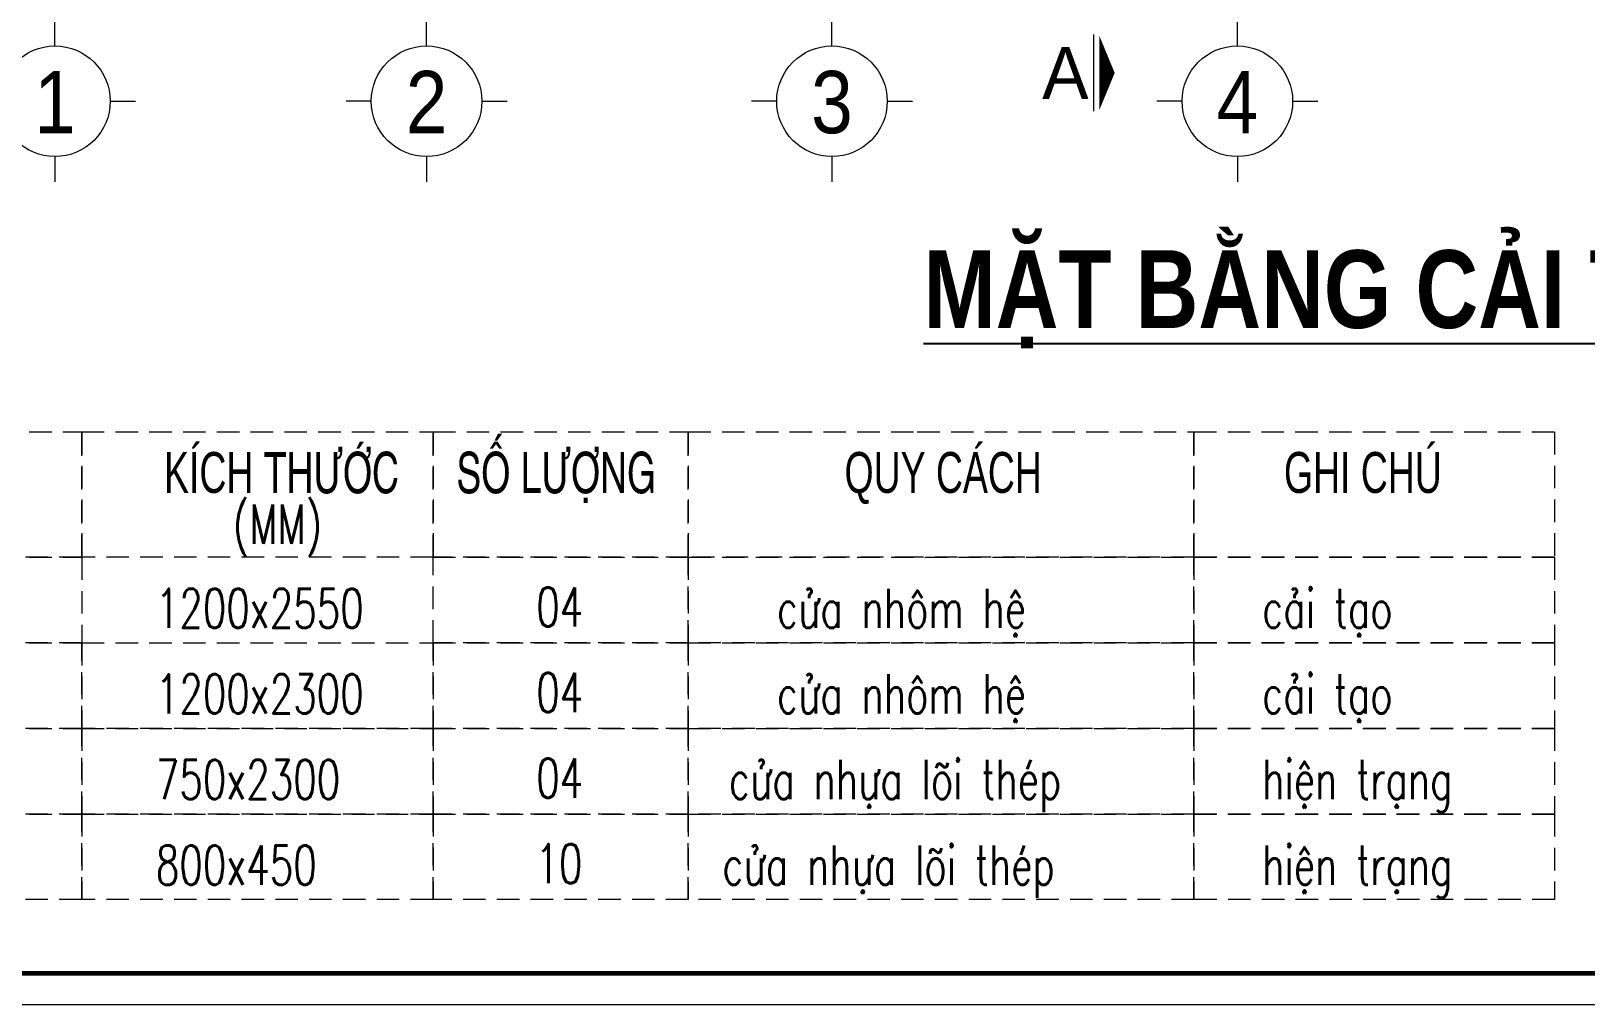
# Model space of a CAD drawing. Header units: millimetres. Extents: x -519517 to -431282, y -372679 to 113618.
# Drawn here: x -476843 to -463036, y 17337 to 25979 of the extents above; entities that cross this region are included whole.
import ezdxf
from ezdxf.enums import TextEntityAlignment as Align

# ---------------------------------------------------------------- set-up
doc = ezdxf.new("R2010")
doc.units = ezdxf.units.MM
doc.header["$LTSCALE"] = 5
for name, pattern in [('CENTER2', [28.575, 19.05, -3.175, 3.175, -3.175]), ('HIDDEN', [0.375, 0.25, -0.125]), ('HIDDENX2', [0.75, 0.5, -0.25])]:
    doc.linetypes.add(name, pattern=pattern)
doc.layers.get('0').update_dxf_attribs({"linetype": 'CENTER2'})
for name, color, linetype, lineweight in [('Khungten_LCDI', 7, 'Continuous', 25), ('LC ISO', 153, 'Continuous', 13), ('LC Khac', 4, 'Continuous', 9), ('LC MANH DUT', 35, 'HIDDEN', 5), ('LC Net manh', 9, 'Continuous', 5), ('LC Net thay', 7, 'Continuous', 25), ('LC Text1', 3, 'Continuous', 20), ('LC Text2', 7, 'Continuous', 25)]:
    doc.layers.add(name, color=color, linetype=linetype, lineweight=lineweight)
doc.styles.add('Khungten', font='VHAVAN.TTF', dxfattribs={"width": 0.9, "height": 5000})
doc.styles.add('LC 1', font='VHAVANB.TTF')
doc.styles.add('LC 2', font='VHARIALN.TTF', dxfattribs={"width": 0.7})
doc.styles.add('LC 3', font='vnsimli.shx', dxfattribs={"width": 0.75})
doc.styles.add('LC3', font='VHARIALB.TTF', dxfattribs={"width": 0.8})
doc.styles.add('Title', font='VHBLACK.TTF')

# ---------------------------------------------------------------- blocks, each defined once
blk = doc.blocks.new('lcdi fix')
at = {"layer": 'Defpoints', "lineweight": 0}
blk.add_lwpolyline([(-1200, -14850), (-1200, 14850), (40800, 14850), (40800, -14850)], close=True, dxfattribs=at)
at = {"layer": 'Khungten_LCDI', "color": 5, "lineweight": 60}
blk.add_lwpolyline([(0, -14650), (0, 14650), (40600, 14650), (40600, -14650)], close=True, dxfattribs=at)
at = {"color": 7, "style": 'Khungten', "width": 0.8}
for tag, p in [('REVISION', (39498.8, -10746.3)), ('NGAYHT', (39546.1, -11609.4))]:
    blk.add_attdef(tag, text='', height=200, dxfattribs=at).set_placement(p, align=Align.CENTER)
at = {"layer": 'LC Text1', "style": 'Title', "width": 3.882085}
for tag, p, p2 in [('TENBANVE1', (36912.7, -8885.8), (40339.1, -8885.8)), ('TENBANVE2', (36912.7, -9562.5), (40339.1, -9562.5))]:
    blk.add_attdef(tag, text='', height=250, dxfattribs=at).set_placement(p, p2, align=Align.FIT)
at = {"layer": 'LC Text1', "style": 'Title', "width": 0.7}
blk.add_attdef('SOBANVE', text='', height=250, dxfattribs=at).set_placement((39562, -13896.2), align=Align.CENTER)
blk = doc.blocks.new('TIEUDE1')
at = {"layer": 'LC Text2', "color": 7, "style": 'LC 1'}
blk.add_attdef('TIªU§Ò', text='', height=5, dxfattribs=at).set_placement((0, 0), align=Align.BOTTOM_CENTER)
blk.add_attdef('TL', text='', height=3, dxfattribs=at).set_placement((0, -2), align=Align.TOP_CENTER)
blk = doc.blocks.new('TTRUC')
at = {"layer": 'LC ISO'}
for p, q in [((0, 6.95), (0, 10.13)), ((-6.95, 0), (-10.13, 0)), ((6.95, 0), (10.13, 0)), ((0, -6.95), (0, -10.13))]:
    blk.add_line(p, q, dxfattribs=at)
at = {"layer": 'LC Net manh'}
blk.add_circle((0, 0), 6.95, dxfattribs=at)

msp = doc.modelspace()

# ---------------------------------------------------------------- linework, layer by layer
at = {"layer": 'LC Khac', "color": 1, "ltscale": 2}
msp.add_line((-467408.3, 25947.9), (-467408.3, 25267.4), dxfattribs=at)
msp.add_lwpolyline([(-467220.5, 25607.6, 0, 660.8, 0), (-467357.1, 25607.6, 385.4, 385.4, 0)], format="xyseb", dxfattribs=at)
at = {"layer": 'LC MANH DUT', "linetype": 'HIDDENX2', "ltscale": 80}
for points in [[(-479560.3, 22421.6), (-476393.9, 22421.6), (-476393.9, 21309.1), (-479560.3, 21309.1)], [(-476393.9, 22421.6), (-473274.3, 22421.6), (-473274.3, 21309.1), (-476393.9, 21309.1)], [(-473274.3, 22421.6), (-471007, 22421.6), (-471007, 21309.1), (-473274.3, 21309.1)], [(-466517.1, 22421.6), (-463313.9, 22421.6), (-463313.9, 21309.1), (-466517.1, 21309.1)], [(-479560.3, 21309.1), (-476393.9, 21309.1), (-476393.9, 20549.5), (-479560.3, 20549.5)], [(-473274.3, 21309.1), (-471007, 21309.1), (-471007, 20549.5), (-473274.3, 20549.5)], [(-471007, 21309.1), (-466517.1, 21309.1), (-466517.1, 20549.5), (-471007, 20549.5)], [(-466517.1, 21309.1), (-463313.9, 21309.1), (-463313.9, 20549.5), (-466517.1, 20549.5)], [(-479560.3, 20549.5), (-476393.9, 20549.5), (-476393.9, 19790), (-479560.3, 19790)], [(-476393.9, 20549.5), (-473274.3, 20549.5), (-473274.3, 19790), (-476393.9, 19790)], [(-473274.3, 20549.5), (-471007, 20549.5), (-471007, 19790), (-473274.3, 19790)], [(-471007, 20549.5), (-466517.1, 20549.5), (-466517.1, 19790), (-471007, 19790)], [(-466517.1, 20549.5), (-463313.9, 20549.5), (-463313.9, 19790), (-466517.1, 19790)], [(-479560.3, 19790), (-476393.9, 19790), (-476393.9, 19030.4), (-479560.3, 19030.4)], [(-476393.9, 19790), (-473274.3, 19790), (-473274.3, 19030.4), (-476393.9, 19030.4)], [(-473274.3, 19790), (-471007, 19790), (-471007, 19030.4), (-473274.3, 19030.4)], [(-471007, 19790), (-466517.1, 19790), (-466517.1, 19030.4), (-471007, 19030.4)], [(-466517.1, 19790), (-463313.9, 19790), (-463313.9, 19030.4), (-466517.1, 19030.4)], [(-479560.3, 19030.4), (-476393.9, 19030.4), (-476393.9, 18270.8), (-479560.3, 18270.8)], [(-476393.9, 19030.4), (-473274.3, 19030.4), (-473274.3, 18270.8), (-476393.9, 18270.8)], [(-473274.3, 19030.4), (-471007, 19030.4), (-471007, 18270.8), (-473274.3, 18270.8)], [(-471007, 19030.4), (-466517.1, 19030.4), (-466517.1, 18270.8), (-471007, 18270.8)], [(-466517.1, 19030.4), (-463313.9, 19030.4), (-463313.9, 18270.8), (-466517.1, 18270.8)]]:
    msp.add_lwpolyline(points, close=True, dxfattribs=at)
for points in [[(-468974.2, 21309.1), (-471007, 21309.1), (-471007, 22421.6), (-468974.2, 22421.6)], [(-468974.2, 22421.6), (-466517.1, 22421.6), (-466517.1, 21309.1), (-468974.2, 21309.1)]]:
    msp.add_lwpolyline(points, dxfattribs=at)

# ---------------------------------------------------------------- block references
at = {"layer": 'LC ISO', "xscale": 70.63098313741592, "yscale": 70.63098313741592, "zscale": 70.63098313741592}
for p in [(-476631.3, 25356.3), (-473331.3, 25356.3), (-469731.3, 25356.3), (-466131.3, 25356.3)]:
    msp.add_blockref('TTRUC', p, dxfattribs=at)
at = {"layer": 'LC Net thay', "xscale": 1.400000036310157, "yscale": 1.400000036310157, "zscale": 1.400000036310157}
msp.add_blockref('lcdi fix', (-488401.8, 38126.6), dxfattribs=at)
at = {"layer": 'LC Text2'}
ref = msp.add_blockref('TIEUDE1', (-463627.8, 23136.6), dxfattribs=dict(at, xscale=140.1625041181867, yscale=140.1625041181867, zscale=140.1625041181867))
ref.add_attrib('TIªU§Ò', '%%UmÆt b»ng c¶i t¹o tÇng 1', dxfattribs={"color": 7, "height": 690.218, "style": 'LC3', "width": 0.8}).set_placement((-463627.8, 23136.6), align=Align.BOTTOM_CENTER)

# ---------------------------------------------------------------- texts
at = {"ltscale": 2, "style": 'LC 1'}
msp.add_attdef('A', text='A', height=462.5, dxfattribs=at).set_placement((-467658.6, 25607.6), align=Align.MIDDLE_CENTER)
at = {"layer": 'LC Text1', "ltscale": 0.2, "style": 'LC 1', "width": 0.9}
for s, p in [('1', (-476631.3, 24906.4)), ('2', (-473331.3, 24906.4)), ('3', (-469731.3, 24906.4)), ('4', (-466131.3, 24906.4))]:
    msp.add_text(s, height=553, dxfattribs=at).set_placement(p, align=Align.BOTTOM_CENTER)
at = {"layer": 'LC Text1', "color": 3, "style": 'LC 3', "width": 0.7}
for s, height, p in [('(MM)', 347.63, (-475051.1, 21429.3)), ('1200x2550', 347.63, (-475735.6, 20682.2)), ('04', 347.63, (-472357.5, 20694.5)), ('cöa nh«m hÖ', 347.625, (-470219.4, 20682.2)), ('c¶i t¹o', 347.63, (-465910.6, 20682.2)), ('1200x2300', 347.63, (-475735.6, 19922.6)), ('04', 347.63, (-472357.5, 19935)), ('cöa nh«m hÖ', 347.625, (-470219.4, 19922.6)), ('c¶i t¹o', 347.63, (-465910.6, 19922.6)), ('750x2300', 347.63, (-475735.6, 19163.1)), ('04', 347.63, (-472357.5, 19175.4)), ('cöa nhùa lâi thÐp', 347.625, (-470646, 19163.1)), ('hiÖn tr¹ng', 347.63, (-465910.6, 19163.1)), ('800x450', 347.63, (-475735.6, 18403.5)), ('10', 347.63, (-472364.4, 18415.8)), ('cöa nhùa lâi thÐp', 347.625, (-470703.7, 18403.5)), ('hiÖn tr¹ng', 347.63, (-465910.6, 18403.5))]:
    msp.add_text(s, height=height, dxfattribs=at).set_placement(p)
at = {"layer": 'LC Text2', "lineweight": -2, "style": 'LC 2', "width": 0.8}
for s, p in [('sè l\xadîng', (-473066, 21880.4)), ('kÝch th\xadíc', (-475662.6, 21880.4)), ('quy c¸ch', (-469619.8, 21880.4)), ('ghi chó', (-465717.6, 21880.4))]:
    msp.add_text(s, height=362.43, dxfattribs=at).set_placement(p)

doc.saveas('drawing.dxf')
